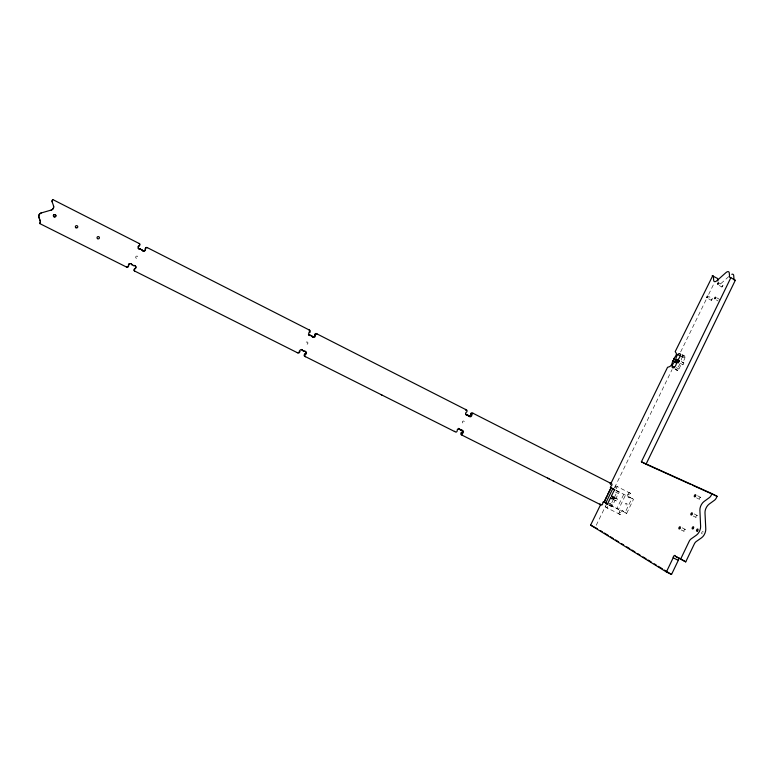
<?xml version="1.0" encoding="UTF-8"?>
<svg xmlns="http://www.w3.org/2000/svg" width="774" height="774" viewBox="0 0 774 774"><rect width="100%" height="100%" fill="white"/><g stroke="black" fill="none" stroke-linecap="round" stroke-linejoin="round"><path stroke-width="0.58" stroke-dasharray="3.87 2.9" d="M681.168 360.123C683.055 352.276 688.134 356.611 682.078 362.503L683.877 362.967L682.997 364.796L681.197 364.322L678.256 370.388L674.889 368.753M614.469 498.146L614.333 498.804L614.401 498.059M614.15 497.44L617.604 499.24L616.704 501.107L615.078 500.227L612.698 505.122A1.035 0.493 -65 0 1 612.06 506.428A1.035 0.493 -65 0 1 611.45 506.099L611.015 505.848A1.026 0.484 -65 0 1 610.415 505.519A1.026 0.484 -65 0 1 611.054 504.203L613.424 499.327M614.324 497.479L616.704 492.593A1.026 0.484 -64.6 0 1 617.333 491.287A1.026 0.484 -64.6 0 1 617.952 491.616L618.387 491.838A1.026 0.493 -64.6 0 1 618.997 492.167A1.026 0.493 -64.6 0 1 618.368 493.473L615.988 498.369M679.359 363.848C681.449 363.993 673.593 370.93 677.56 370.224M618.532 509.408L616.868 508.479L623.776 494.286L625.46 495.167L618.532 509.408L610.028 505.141M619.481 512.059L618.697 513.684L620.245 514.555L621.038 512.93A1.5 1.335 -67.2 0 1 621.967 511.024A1.5 1.335 -67.2 0 1 623.66 511.875L622.093 511.004A1.49 1.335 -67.2 0 0 620.409 510.153A1.49 1.335 -67.2 0 0 619.481 512.059L621.038 512.93M628.169 494.18L628.952 492.564L630.529 493.377L629.746 495.002A1.49 1.335 -68.3 0 0 628.817 496.898A1.49 1.335 -68.3 0 0 630.51 497.759L628.933 496.927A1.49 1.335 -68.3 0 1 627.25 496.076A1.49 1.335 -68.3 0 1 628.169 494.18L629.746 495.002M626.679 513.394L633.519 499.288L631.932 498.456L625.111 512.523L626.679 513.394L622.093 511.004M596.222 525.304L606.381 504.435M614.759 487.62A1.5 1.345 -68.1 0 0 614.711 487.349L672.055 369.604M680.656 351.928L706.527 298.803M708.645 294.459L713.918 283.623M728.827 276.55L721.281 283.236A4.625 2.158 -58.2 0 1 719.733 284.164M684.351 356.272L681.681 354.792M712.312 298.59L711.287 300.341L712.39 298.648L708.829 296.587M722.955 285.287L721.89 287.028L723.061 285.413L719.433 283.245M609.186 504.929L611.45 506.099M608.751 505.035L611.624 506.535M620.245 514.555L606.003 507.318A1.026 0.919 -66.9 0 1 605.626 505.993M613.018 499.249L616.704 501.107M609.215 503.284L611.054 504.203M609.941 503.729L612.698 505.122M609.448 504.754L616.868 508.479M682.136 527.81L685.164 529.339A1.161 0.619 -65.3 0 1 684.893 531.158A1.161 0.619 -65.3 0 1 683.945 530.654A1.161 0.619 -65.3 0 1 685.164 529.339M681.13 529.9L684.168 531.428M613.927 497.382L617.604 499.24M630.529 493.377L616.317 486.13A1.016 0.919 -68.2 0 0 615.049 486.633M615.94 490.252L625.46 495.167M628.933 496.927L633.519 499.288M616.114 490.687L618.387 491.838M615.611 492.08L618.368 493.473M694.104 513.878L697.142 515.426A1.161 0.629 -64.7 0 1 696.881 517.245A1.161 0.629 -64.7 0 1 695.903 516.761A1.161 0.629 -64.7 0 1 697.142 515.426M693.098 515.968L696.145 517.525M696.532 497.827L699.541 499.385M697.529 495.747L700.538 497.305A1.151 0.619 -64.1 0 1 700.228 499.143A1.151 0.619 -64.1 0 1 699.319 498.572A1.151 0.619 -64.1 0 1 700.576 497.324M614.711 487.349L616.249 488.152L616.597 487.436A1.026 0.919 -68.2 0 1 617.865 486.933M627.898 496.898L629.475 497.721M676.186 367.64L678.866 369.121M675.296 369.111L677.076 370.088M675.034 369.082L677.714 370.553M681.197 361.487L683.877 362.967M680.307 363.306L682.997 364.796M682.213 354.627L684.884 356.108M682.087 355.16L683.858 356.146M681.739 356.233L684.409 357.714M680.781 356.272L682.562 357.259M621.522 510.23L623.08 511.101M605.945 507.289L607.474 508.15A1.026 0.919 -66.9 0 1 607.145 506.844L607.493 506.128A1.5 1.355 -67 0 0 607.745 506.002M716.395 299.954L718.175 300.98M708.645 298.822L711.287 300.341M716.579 297.69L720.13 299.732M719.249 285.5L721.89 287.028M702.386 533.77A1.19 0.648 -65.2 0 1 701.708 532.889A1.19 0.648 -65.2 0 1 702.85 531.632A1.19 0.648 -65.2 0 1 702.986 533.102M616.288 488.336A1.5 1.345 -68.1 0 1 616.298 488.723M462.891 423.02L462.407 422.43A1.064 0.997 -64.5 0 1 463.336 421.027A1.064 0.997 -64.5 0 1 464.352 422.265A1.064 0.997 -64.5 0 1 462.891 423.02M136.079 258.061L135.876 257.839A1.18 1.151 0.6 0 1 136.717 256.078A1.18 1.151 0.6 0 1 137.995 257.558A1.18 1.151 0.6 0 1 136.079 258.061M307.172 344.082A1.103 1.074 -52.5 0 0 307.588 342.214A1.103 1.074 -52.5 0 0 305.788 342.824A1.103 1.074 -52.5 0 0 307.172 344.082M626.601 505.083A1.016 0.909 -67.7 0 0 626.572 503.361A1.016 0.909 -67.7 0 0 625.199 504.377A1.016 0.909 -67.7 0 0 626.601 505.083"/><path stroke-width="1.16" d="M678.305 560.221L678.305 560.105A1.722 0.929 -66.3 0 1 679.185 558.286M673.177 557.677L673.177 557.561A1.722 0.919 -66.2 0 1 674.822 555.422A1.384 0.735 -66.2 0 1 675.218 555.887A2.438 1.306 -66.1 0 0 675.344 556.264L685.735 561.876L694.268 544.045A4.557 2.486 -65.7 0 1 696.29 541.49L701.592 537.756A6.831 3.725 -65.2 0 0 705.782 529.019L704.988 512.756A6.782 3.696 -64.4 0 1 709.11 504.135L714.421 500.285A4.489 2.448 -63.9 0 0 716.453 497.701L717.111 496.327L712.012 493.677L641.394 461.817L730.85 277.702L735.3 280.304L646.019 464.216L641.394 461.817M613.018 498.127L613.424 497.527M677.579 362.861L674.909 361.39C668.068 368.811 675.489 371.056 676.737 361.864L678.517 362.319L679.408 360.5L677.618 360.045C684.526 352.528 676.911 350.496 675.789 359.581L673.612 359.02C677.898 353.379 676.35 353.641 675.189 351.648L712.728 275.728A3.057 1.403 -58.4 0 1 713.405 276.628L713.657 280.304A4.634 2.138 -58.3 0 0 716.898 280.681L725.935 272.632A4.692 2.187 -58 0 1 729.272 272.98L729.582 276.715A3.144 1.48 -57.9 0 0 730.317 277.643L730.85 277.702M674.299 367.176L672.577 366.179M666.385 571.947L673.167 557.802L678.295 560.347L671.522 574.472L666.385 571.947L590.62 525.13L600.808 504.232M680.559 559.302L689.112 541.452A4.567 2.477 -65.7 0 1 691.134 538.888L696.426 535.144A6.84 3.706 -65.2 0 0 700.625 526.388L699.889 510.134A6.792 3.667 -64.4 0 1 704.021 501.513L709.323 497.643A4.499 2.428 -63.9 0 0 711.345 495.05L712.012 493.677M610.667 484.002L667.556 367.292C670.323 366.537 671.687 366.189 672.732 360.829L674.909 361.39M606.893 495.95L604.233 501.716L603.294 501.939M607.793 494.102L610.686 488.471L610.357 487.523M607.909 504.067L604.155 502.094L611.092 487.843L614.856 489.787M605.781 503.003L612.737 488.713L611.092 487.843M612.321 498.833L610.493 497.905L608.103 502.81A1.035 0.484 -64.9 0 1 607.464 504.126A1.035 0.484 -64.9 0 1 606.864 503.787L606.429 503.545A1.035 0.484 -64.9 0 1 605.926 502.732M610.493 497.905L612.099 498.785L613.008 496.918L611.392 496.047L613.782 491.151A1.035 0.484 -64.5 0 0 614.421 489.836A1.035 0.484 -64.5 0 0 613.811 489.516L613.376 489.294A1.026 0.484 -64.5 0 0 612.602 489.129M461.788 429.976A1.558 1.461 -63.7 0 1 461.275 432.656L460.907 433.392A1.064 0.997 -63.6 0 0 461.314 434.785L601.108 504.967A1.026 0.929 -66.8 0 0 602.385 504.454L602.733 503.739A1.5 1.355 -67 0 1 604.852 501.949M473.475 413.51A1.064 0.997 -65.7 0 0 472.111 414.003L471.743 414.738A1.558 1.461 -65.5 0 1 470.756 416.712A1.558 1.461 -65.5 0 1 468.918 415.773L467.748 415.154A1.558 1.451 -65.5 0 0 469.576 416.083A1.558 1.451 -65.5 0 0 470.563 414.119L470.931 413.393A1.064 0.997 -65.7 0 1 472.295 412.89L611.479 483.682A1.026 0.919 -68.2 0 1 611.857 485.027L611.508 485.743A1.5 1.355 -68.1 0 0 611.083 488.384M458.566 428.38A1.558 1.461 -63.6 0 1 458.972 429.038L461.575 430.431A1.558 1.461 -63.7 0 1 463.413 431.36A1.558 1.461 -63.7 0 1 462.426 433.334L462.059 434.069A1.064 0.997 -63.6 0 0 462.475 435.472M301.608 349.451A1.625 1.577 -50.4 0 1 302.141 350.225L302.847 350.67A1.625 1.587 -50.5 0 0 300.844 349.664A1.625 1.587 -50.5 0 0 299.79 351.715L299.393 352.48A1.113 1.084 -49.8 0 1 297.913 352.983L134.657 271.035A1.18 1.142 -2.2 0 1 134.154 269.487L134.579 268.694A1.732 1.683 -1.5 0 0 135.702 266.585A1.732 1.683 -1.5 0 0 133.534 265.501L133.718 265.685A1.732 1.683 -1.6 0 1 135.905 266.788A1.732 1.683 -1.6 0 1 134.773 268.897L134.347 269.691A1.18 1.151 -2.3 0 0 134.85 271.239M308.4 334.784A1.616 1.577 -54.2 0 0 309.958 335.103L310.684 335.51A1.625 1.587 -54.3 0 1 308.691 334.494A1.625 1.587 -54.3 0 1 309.745 332.452L310.142 331.688A1.113 1.084 -54.4 0 0 309.687 330.217L147.186 247.564A1.171 1.142 2.4 0 0 145.599 248.048L145.173 248.831A1.722 1.674 2.3 0 1 144.051 250.94A1.722 1.674 2.3 0 1 141.894 249.838L142.106 249.983A1.732 1.683 2.3 0 0 144.283 251.086A1.732 1.683 2.3 0 0 145.406 248.976L145.831 248.183A1.18 1.151 2.4 0 1 147.418 247.699M304.733 351.019A1.625 1.577 -51.1 0 1 304.656 354.057L304.259 354.821A1.113 1.074 -51.1 0 0 304.714 356.282L455.538 431.989A1.064 0.997 -63.3 0 0 456.912 431.486L457.279 430.75A1.567 1.461 -63.6 0 1 458.266 428.767A1.567 1.461 -63.6 0 1 460.124 429.696L458.972 429.038M317.166 334.02A1.103 1.074 -55.6 0 0 315.695 334.513L315.308 335.277A1.625 1.577 -54.9 0 1 314.254 337.309A1.625 1.577 -54.9 0 1 312.261 336.303L311.525 335.897A1.616 1.577 -54.8 0 0 313.509 336.913A1.616 1.577 -54.8 0 0 314.563 334.881L314.95 334.116A1.103 1.074 -55.5 0 1 316.421 333.623L466.567 409.997A1.064 0.997 -65.6 0 1 466.983 411.4L466.616 412.136A1.558 1.461 -65.4 0 0 465.619 414.109A1.558 1.461 -65.4 0 0 467.467 415.038L466.296 414.419A1.558 1.461 -65.4 0 1 465.542 414.487M302.141 350.225L304.424 351.464A1.625 1.587 -51.2 0 1 306.427 352.47A1.625 1.587 -51.2 0 1 305.372 354.511L304.975 355.276A1.113 1.084 -51.2 0 0 305.43 356.746M128.097 266.45L128.523 265.656A1.732 1.683 -0.9 0 1 128.648 264.35M138.13 246.596A1.732 1.683 2.9 0 1 139.146 245.774L139.562 244.981M130.729 263.557A1.732 1.683 -0.9 0 1 131.822 264.64L132.006 264.824A1.742 1.683 -1 0 0 129.829 263.731A1.742 1.683 -1 0 0 128.697 265.85L128.271 266.643A1.19 1.151 -1 0 1 126.665 267.136L39.658 223.522L40.025 222.844A2.38 2.264 7.1 0 0 40.18 221.122L38.874 217.223A3.57 3.396 7.9 0 1 41.177 212.976L51.258 210.035A3.551 3.377 9.3 0 0 53.541 205.816L52.177 201.917A2.361 2.254 10.2 0 1 52.332 200.195L52.767 199.547L139.272 243.558A1.18 1.151 3.6 0 1 139.775 245.106L139.359 245.9A1.732 1.683 2.8 0 0 138.227 248.009A1.732 1.683 2.8 0 0 140.404 249.112L140.191 248.976A1.732 1.683 2.9 0 1 138.149 248.183M52.767 199.547L52.4 200.214A2.361 2.245 10.2 0 0 52.245 201.927M39.658 223.522L40.142 222.796A2.37 2.254 7.1 0 0 40.296 221.074L38.99 217.194A3.56 3.386 7.9 0 1 41.283 212.956M613.376 497.634L612.805 498.127M735.3 280.304L734.758 280.236A3.144 1.49 -57.9 0 1 734.023 279.308L733.704 275.563A4.692 2.206 -58 0 0 731.788 274.296M613.134 497.498L613.056 498.04M613.395 497.43L612.882 498.088M646.019 464.216L690.234 484.195M692.382 485.163L717.111 496.327M590.62 525.13L597.238 528.642M675.344 556.264L680.481 558.818A2.438 1.316 -66.2 0 1 680.356 558.441M131.822 264.64L133.718 265.685M604.155 502.094L607.329 503.69M611.392 496.047L613.231 496.976M140.191 248.976L142.106 249.983M309.958 335.103L312.261 336.303M466.296 414.419L468.918 415.773M470.563 414.119L471.743 414.738M314.563 334.881L315.308 335.277M309.019 332.065L309.745 332.452M672.732 360.829L676.283 362.783M677.618 360.045L679.398 361.032M675.789 359.581L679.349 361.545M673.612 359.02L678.053 361.468M676.737 361.864L678.517 362.842M678.121 354.802L679.901 355.779M553.052 480.78L554.445 481.573M547.682 478.08L549.056 478.874M461.575 430.431L460.424 429.764A1.558 1.461 -63.7 0 1 460.898 429.676M712.215 275.67L717.072 278.253A3.057 1.413 -58.3 0 1 717.769 279.162L717.895 281.001M681.352 559.331L685.735 561.876M461.275 432.656L462.426 433.334M381.002 394.527L381.94 395.098M600.295 530.529L602.327 531.786M604.359 533.044L608.432 535.55M610.473 536.808L613.521 538.694M615.553 539.942L618.61 541.829M621.667 543.716L623.699 544.964M626.746 546.85L629.804 548.737M631.836 549.995L634.893 551.872M637.94 553.758L639.982 555.016M643.03 556.893L646.087 558.78M648.119 560.037L651.176 561.914M654.224 563.801L656.265 565.059M658.297 566.316L662.37 568.822M664.402 570.08L671.522 574.472M303.708 351.019L304.424 351.464M304.656 354.057L305.372 354.511M299.083 351.261L299.79 351.715M600.227 504.164A1.026 0.919 -66.8 0 1 599.598 504.116M609.951 482.899A1.026 0.919 -68.1 0 1 610.347 484.166M465.406 409.388A1.064 0.997 -65.5 0 1 465.89 410.588M308.952 329.83A1.103 1.084 -54.3 0 1 309.532 330.866M139.059 243.433A1.18 1.151 3.6 0 1 139.678 244.226M127.962 266.643A1.18 1.151 -0.9 0 1 126.501 266.943M128.842 264.069A1.732 1.683 -0.9 0 1 129.703 263.528M298.087 352.567A1.113 1.084 -49.7 0 1 297.216 352.528M454.725 431.418A1.064 0.997 -63.3 0 1 454.396 431.321M53.474 205.816A3.56 3.396 9.3 0 1 51.181 210.054M706.759 297.458C708.607 298.454 707.871 293.888 706.759 297.458M718.698 283.061C717.546 286.767 716.879 282.026 718.698 283.11M714.479 298.551C716.347 299.606 715.611 294.913 714.479 298.551M697.529 530.916A1.19 0.648 -65.2 0 0 697.8 529.048A1.19 0.648 -65.2 0 0 696.532 530.403A1.19 0.648 -65.2 0 0 697.529 530.916M693.146 528.632A1.18 0.639 -65.1 0 0 693.427 526.784A1.18 0.639 -65.1 0 0 692.169 528.129A1.18 0.639 -65.1 0 0 693.146 528.632M695.207 496.54A1.151 0.61 -64.1 0 0 695.555 494.731A1.151 0.61 -64.1 0 0 694.297 495.979A1.151 0.61 -64.1 0 0 695.207 496.54M691.801 514.652A1.161 0.619 -64.7 0 0 692.082 512.833A1.161 0.619 -64.7 0 0 690.843 514.168A1.161 0.619 -64.7 0 0 691.801 514.652M679.833 528.603A1.161 0.61 -65.2 0 0 680.114 526.784A1.161 0.61 -65.2 0 0 678.885 528.1A1.161 0.61 -65.2 0 0 679.833 528.603M97.485 238.634A1.2 1.161 5.1 0 0 99.42 237.889A1.2 1.161 5.1 0 0 97.776 236.65A1.2 1.161 5.1 0 0 97.485 238.634M75.823 227.701A1.209 1.161 6.8 0 0 77.768 226.956A1.209 1.161 6.8 0 0 76.104 225.708A1.209 1.161 6.8 0 0 75.823 227.701M53.861 216.604A1.229 1.171 8.2 0 0 55.873 215.985A1.229 1.171 8.2 0 0 54.286 214.621A1.229 1.171 8.2 0 0 53.861 216.604A1.229 1.171 8.2 0 0 55.815 216.023A1.229 1.171 8.2 0 0 54.219 214.65A1.229 1.171 8.2 0 0 53.793 216.633"/></g></svg>
